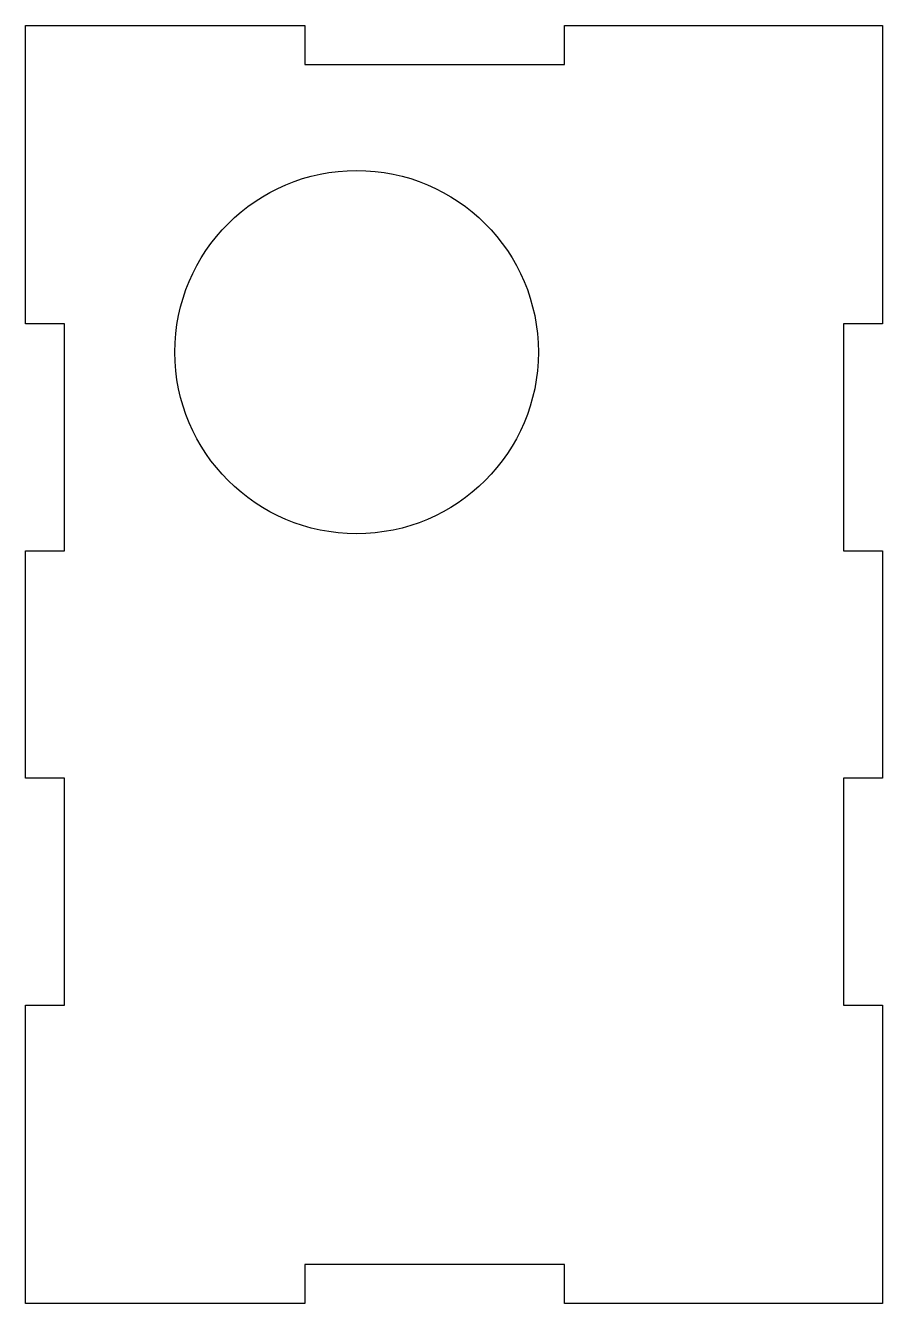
# Model space of a CAD drawing. Header units: millimetres. Extents: x -51 to 81, y -50 to 147.
import ezdxf

# ---------------------------------------------------------------- set-up
doc = ezdxf.new("R2010")
doc.units = ezdxf.units.MM
doc.layers.get('0').update_dxf_attribs({"linetype": 'CONTINUOUS'})

msp = doc.modelspace()

# ---------------------------------------------------------------- linework, layer by layer
msp.add_lwpolyline([(75, 66.5), (81, 66.5), (81, 31.5), (75, 31.5), (75, -3.5), (81, -3.5), (81, -49.5), (32, -49.5), (32, -43.5), (-8, -43.5), (-8, -49.5), (-51, -49.5), (-51, -3.5), (-45, -3.5), (-45, 31.5), (-51, 31.5), (-51, 66.5), (-45, 66.5), (-45, 101.5), (-51, 101.5), (-51, 147.5), (-8, 147.5), (-8, 141.5), (32, 141.5), (32, 147.5), (81, 147.5), (81, 101.5), (75, 101.5)], close=True)
msp.add_circle((0, 97.16), 28)

doc.saveas('drawing.dxf')
